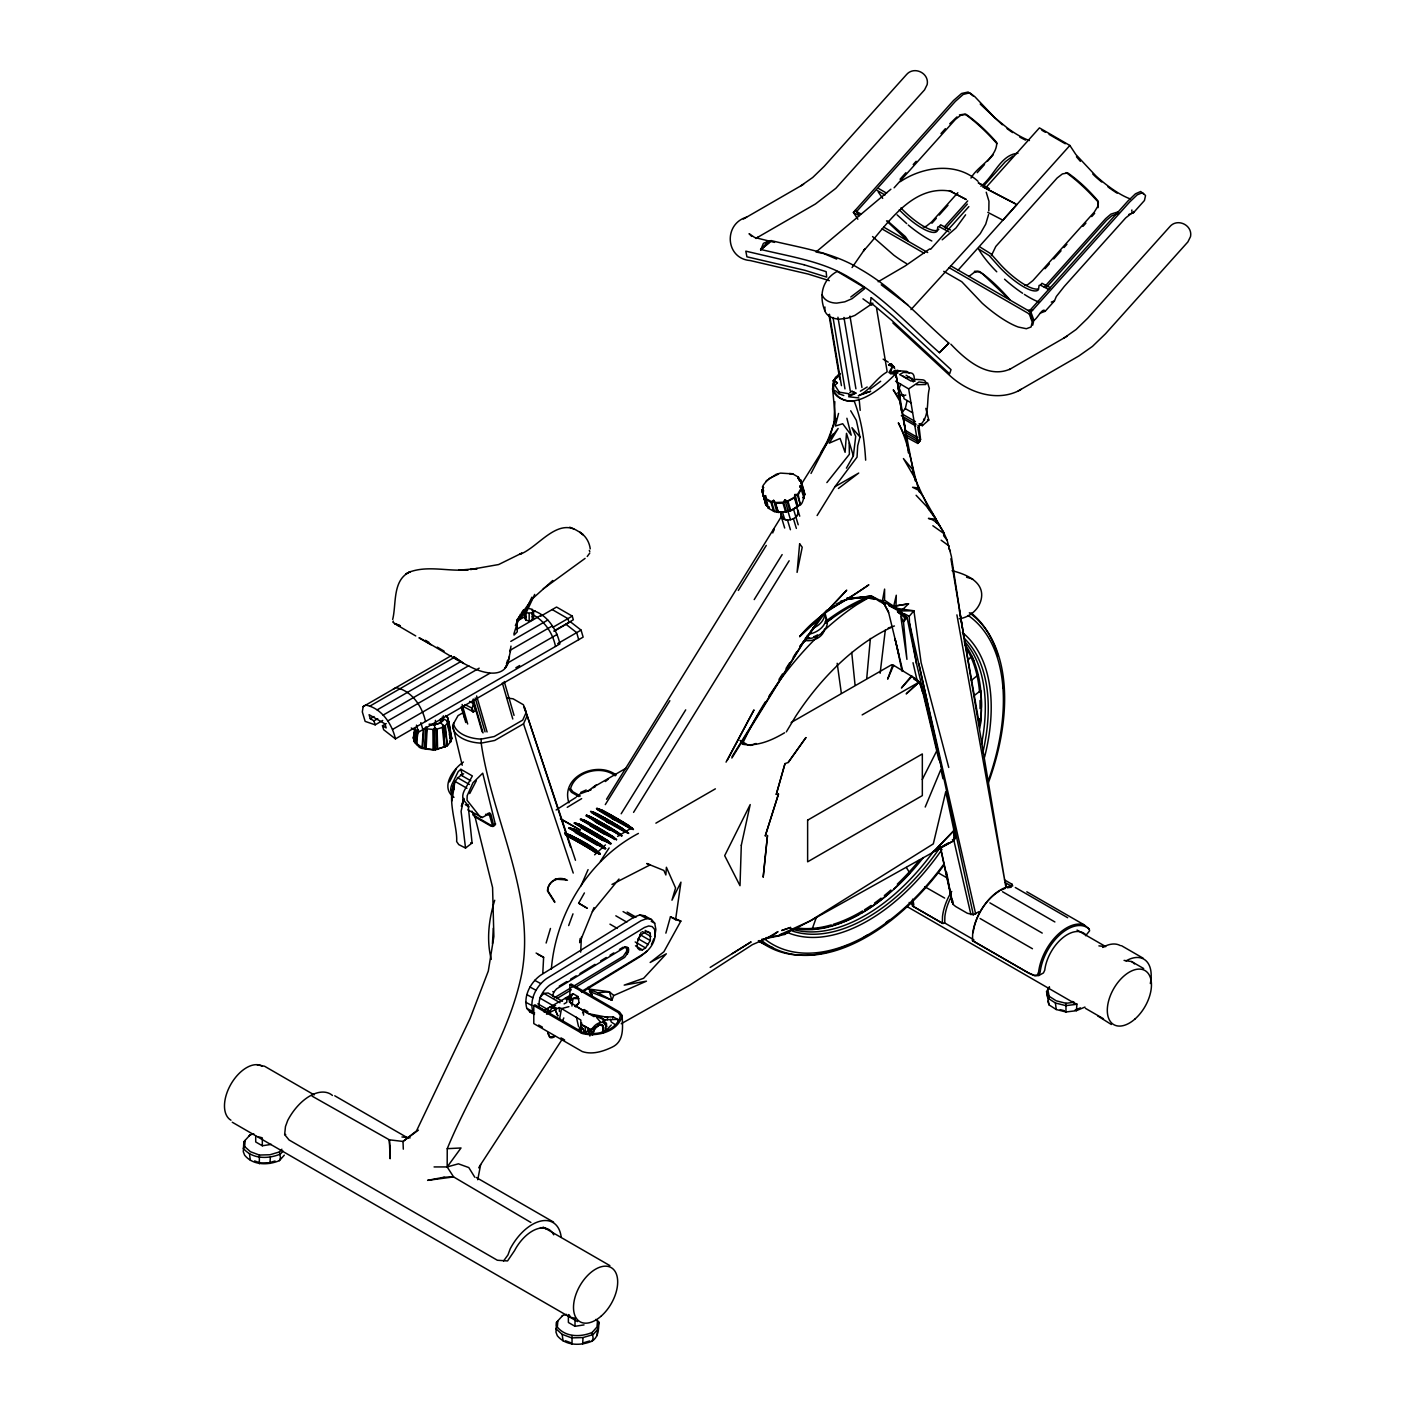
<?xml version="1.0" encoding="UTF-8"?>
<svg xmlns="http://www.w3.org/2000/svg" width="1415" height="1415" viewBox="0 0 1415 1415"><rect width="100%" height="100%" fill="white"/><g stroke="black" fill="none" stroke-linecap="round" stroke-linejoin="round"><path stroke-width="1.5" d="M243.84 1145.177L243.84 1141.746L250.031 1134.954L253.816 1133.84M462.227 765.25L452.641 725.294L458.035 715.619L463.731 712.329M570.563 847.231L524.187 706.616M530.89 1222.472L453.596 1176.909L447.175 1166.933L447.246 1148.679C471.248 1090.098 509.453 1035.709 521.905 972.919C535.79 894.386 492.084 819.32 481.188 743.123L481.171 739.108A29.591 17.086 0 0 1 453.561 723.171M592.425 1034.825L592.443 1032.013L592.089 1034.843M948.74 767.425L921.112 662.591L913.913 610.767L901.178 610.944L888.868 605.479L898.755 611.015L901.178 610.944L908.536 603.816L893.732 606.239L884.57 600.243L884.605 589.1L882.288 601.499L897.853 608.538L907.068 617.541L916.602 664.024L942.549 772.325L973.325 914.78L979.092 911.596M916.106 495.285L926.542 506.322L935.846 519.252L943.717 532.465L943.699 535.772L947.113 540.265L951.375 556.36L962.412 628.083M463.642 773.793C440.454 785.307 458.018 823.53 456.638 841.536L458.761 844.596L465.535 848.045L472.079 843.022L468.064 804.711M948.811 842.686L932.538 852.007L953.816 840.687L953.958 830.552L945.751 791.71L933.316 843.871L810.141 920.953L785.679 933.617L779.453 934.908L810.141 920.953L953.816 840.687L955.037 838.122L953.958 830.552L934.077 851.158L953.958 830.552M988.82 210.888L988.961 201.248L986.22 192.21M833.523 386.401L834.372 380.706L837.397 382.881L835.681 384.526M872.878 303.181L854.872 315.404L847.532 318.18L839.484 319.153A18.713 12.594 -10 0 1 824.803 310.681C818.861 295.806 822.115 279.781 836.813 271.627M896.031 605.089L896.279 595.237L893.732 606.239L908.536 603.816M913.029 900.241L913.825 905.105L909.155 902.452M1089.409 929.16L1084.226 924.879A39.938 23.064 -60 0 0 1056.244 936.146A39.938 23.064 -60 0 0 1038.628 971.91L1037.425 974.97L1034.082 975.36L1028.139 972.759L972.494 940.639L972.989 939.312L944.725 922.987L944.884 916.389A37.922 21.897 -60 0 1 951.411 896.491M581.406 937.048L580.681 952.118M944.725 922.987L942.337 923.234L912.427 905.954L912.587 899.162M942.337 923.234L942.496 916.425A39.956 23.064 -60 0 1 951.729 891.415M824.803 310.681L824.927 307.002M834.815 401.612L834.089 422.094L829.278 438.756M418.575 730.352C415.249 739.231 414.86 749.862 426.11 748.588L427.082 729.892M492.455 943.717L493.287 928.275M542.812 972.777L543.625 957.336L536.108 953.038M551.355 969.098C555.794 913.772 588.764 859.506 638.413 833.435M579.23 1031.305L579.46 1027.29M565.328 834.673L567.751 836.442A315.103 181.987 60 0 1 594.088 851.582L599.836 854.342C592.407 844.879 576.719 838.529 564.886 832.887M1049.576 987.245L1047.931 990.164L1049.116 996.266L1056.227 1000.83L1065.973 1003.288L1065.973 1011.973L1076.373 1010.699L1084.934 1007.056M921.112 425.314L922.385 425.667L922.456 424.588M922.385 425.667L928.788 420.043L925.817 408.369M604.983 1032.101L605.39 1027.113L606.469 1029.979L603.338 1032.808M773.687 500.344L776.693 511.576L778.303 512.478L788.279 511.293L784.847 499.937L783.114 502.237L775.296 502.52L773.687 500.344L771.281 501.618L765.586 498.345L765.55 495.657L763.481 495.692L762.084 490.085L763.552 487.627L762.685 486.689M765.745 481.507C773.174 474.839 758.741 488.051 763.552 487.627M799.687 486.282L800.978 488.635L797.547 494.419L794.788 494.56C796.822 520.119 810.424 494.065 799.687 486.282L801.58 485.239L800.183 479.632M243.84 1141.746L243.292 1151.722L244.654 1155.241C253.108 1165.536 268.019 1165.376 279.445 1160.618L284.309 1155.153M283.035 1151.138L280.435 1154.039C268.249 1159.133 252.33 1159.292 243.292 1148.308L244.654 1146.557L245.166 1140.419M566.495 1314.358L562.728 1315.49L556.537 1322.282L555.989 1332.24L557.333 1335.76C565.788 1346.054 580.716 1345.913 592.124 1341.137C598.722 1336.733 598.633 1329.198 598.863 1322.194L597.501 1320.867L596.988 1327.005L592.124 1332.47C580.716 1337.228 565.788 1337.387 557.333 1327.075L557.846 1320.956M596.988 1335.689L597.325 1331.586M422.059 748.022L423.315 728.778M866.776 677.926L870.384 638.466M580.822 1030.544L580.84 1020.056L561.525 1008.594L559.208 1007.551L546.544 1014.201M606.611 1026.565L603.338 1020.604L606.469 1023.31L606.611 1026.565L603.038 1022.249L603.338 1020.604L607.336 1019.72L607.566 1017.35L588.021 1013.6L569.201 1001.785L572.987 998.477L578.169 996.638L579 1002.74L575.374 1006.631L579 1002.74M553.69 1234.817A33.199 19.173 -60 0 0 514.529 1250.665L507.543 1260.942L497.373 1260.252L289.084 1139.995L284.645 1134.582L285.476 1126.517L287.74 1120.379A41.283 23.825 -60 0 1 332.454 1095.458M580.132 938.569L579.672 942.655L593.999 907.581M492.844 826.625L489.449 814.987L488.476 814.05L482.285 817.499L480.039 816.667L467.056 800.253L467.18 795.725L472.999 782.707L482.727 773.174L495.462 824.75L491.288 826.325L474.697 816.738L471.938 811.131M269.982 1163.431L270.336 1157.045M582.662 1343.949L583.015 1337.564L593.115 1334.575L598.315 1328.738M846.4 468.17L853.369 455.86L855.704 436.421L851.954 427.666L859.984 437.04L857.685 445.796L857.048 457.116L834.921 486.725L817.109 515.538M880.13 673.275L885.312 630.029M602.932 1031.217L603.108 1026.388L602.932 1031.217L603.285 1028.387M794.788 494.56L794.452 497.266L787.518 501.016L784.847 499.937M765.55 495.657L765.603 499.23L770.927 502.307L773.598 501.317L775.65 503.351L782.955 503.068L785.113 500.892L787.165 501.724L789.924 510.903L797.865 506.605L795.354 495.356L798.219 494.825L801.403 488.617M907.139 400.604L905.299 408.599L902.752 411.641M418.309 729.857L416.364 744.113L414.86 742.433L416.7 730.37M392.68 619.452C396.536 603.851 392.238 580.575 409.519 572.031C428.338 565.151 448.767 571.819 468.206 569.767L458.814 570.174L477.279 568.6L470.753 569.467M571.925 1006.03L572.987 998.477L579 998.654M588.375 988.466L592.655 992.746L611.846 1000.228L613.774 995.523L646.46 981.161L624.192 985.123L643.613 978.296L666.324 953.798L650.157 962.483L663.883 951.782L680.863 921.077L675.574 919.697L680.951 882.146L671.966 900.205L675.574 887.983L666.394 867.271L665.864 874.965L663.883 870.473L646.779 863.521L650.157 864.866L611.988 884.428M531.899 610.254C546.898 614.057 556.803 629.445 559.898 643.913L395.422 738.878C392.114 723.967 381.502 708.048 365.689 705.077L363.124 706.616L362.328 711.922L365.141 721.385L375.187 724.834L382.704 720.483M552.593 996.231L553.76 992.145L556.643 988.82L624.669 947.466L628.419 948.298L628.419 951.977L624.669 957.354L575.021 987.546M554.008 997.982L623.201 956.328L626.668 951.322L626.668 947.926L624.669 946.776M451.951 800.872L454.923 781.345L466.95 788.279M534.481 1014.449L529.971 1012.008L526.804 1008.364C523.302 995.948 530.448 982.664 540.389 975.36L634.132 917.079L639.863 914.904L644.55 915.77L651.484 919.502L654.685 923.164L655.853 929.337L654.685 936.925M526.804 1008.364L532.818 1011.583C529.263 999.167 536.515 985.866 546.491 978.632L640.995 920.74L646.761 918.6L651.484 919.502M244.654 1146.557L250.42 1151.722L259.352 1155.047L259.352 1163.731M421.652 747.279L414.418 741.849L416.258 730.069M572.031 1335.565L572.031 1344.25M939.189 226.577L940.657 224.79L950.526 230.008M416.7 744.927L416.399 743.848M581.14 1032.773L581.547 1022.744L580.822 1026.777M1040.485 285.069L1041.953 283.283L1050.372 287.687M414.029 735.641L415.108 729.256M413.516 737.516L415.002 728.866M414.418 741.849L413.304 737.834L414.79 729.309M650.299 940.568L650.299 933.369L648.353 931.654L645.541 931.76C639.739 934.59 635.636 941.859 637.67 948.227L639.615 949.943L642.428 949.836L645.541 947.944L650.299 940.568L640.04 934.643M917.804 443.426L920.581 439.587L918.989 426.003C930.363 417.177 926.206 400.852 929.354 388.4L927.656 383.023L918.936 381.962L908.66 388.895L917.804 443.426L905.459 436.74M1098.075 207.651L1098.341 202.203C1088.736 191.538 1077.859 180.908 1066.132 172.577M509.984 651.625L510.992 646.089M1076.373 1010.699L1076.939 1004.279L1065.831 1005.64L1055.431 1003.005L1047.843 998.123L1046.569 991.614L1049.205 986.945M477.739 1179.739L480.675 1164.563L562.516 1038.787M568.901 802.8C560.145 775.791 597.625 760.58 616.215 775.049M622.105 1015.492C618.62 1031.783 596.564 1037.266 582.255 1033.498L533.791 1005.517L533.791 1023.576L582.255 1051.557C592.178 1054.918 602.932 1051.522 612.023 1047.206C624.563 1041.44 622.635 1026.848 622.105 1015.492L619.54 1011.973L571.094 983.991L569.891 984.681L569.891 996.726M465.535 848.045L461.095 811.361L463.802 798.378L461.378 806.32L464.244 799.51M1032.738 325.149L1033.834 320.161L1030.951 312.149L1029.218 311.159L1127.914 201.036L1135.467 193.802L1140.72 191.503L1143.691 194.138M1040.414 313.051L1045.154 311.3C1041.882 304.278 1031.27 334.382 1030.898 312.114L950.544 265.719M1045.154 311.3L1054.44 300.935L1056.315 296.531L1064.31 286.396L1125.668 217.928L1133.733 211.525L1133.468 212.763L1128.728 214.514M1131.664 211.153L1131.912 209.968M593.539 1029.218L595.414 1026.865L592.637 1034.949L592.443 1032.013M843.782 395.51L838.883 393.724L839.237 392.15L833.577 383.2M419.583 637.917C436.704 647.504 453.101 658.364 470.717 667.013C482.25 672.85 503.669 679.182 508.427 661.884L504.907 668.322L507.649 663.511L510.585 650.546M772.785 532.942L773.74 528.874L773.81 530.837M991.367 255.637L995.806 246.44L1057.164 177.972L1062.417 173.921L1067.759 172.931C1078.902 180.696 1089.373 190.724 1098.128 201.089L1097.722 206.484L1094.273 212.109L1032.897 280.594L1027.449 284.893L1024.725 285.441M765.833 505.084L762.031 490.085L765.833 505.084L768.964 507.012L768.593 508.303M803.968 498.593L803.119 497.656L804.834 494.401L803.525 489.148L800.819 480.198L797.706 478.27L798.078 476.979M838.547 413.428L835.328 426.039L842.703 423.739L851.211 435.201L846.895 418.256M462.599 706.103L473.459 711.869L472.168 708.243L473.388 703.573L469.621 701.398M507.649 663.511L509.471 656.525M448.75 730.016L447.405 721.438L450.837 741.814L450.005 741.425L451.562 739.072L448.59 721.526L443.939 719.191L440.702 722.87L434.334 724.745L429.063 724.25M450.005 741.425L451.756 738.435L448.82 721.279M665.864 933.139L670.445 916.832L680.863 921.077M834.125 393.405L833.382 385.34L832.586 388.807C846.966 417.354 881.244 389.019 895.253 374.161L890.3 373.542L895.306 370.182L900.311 399.738L893.236 389.815L899.816 401.206L915.134 480.782M784.989 763.622L776.269 794.416L784.989 763.622L788.19 762.49L805.878 737.622L788.19 762.49M793.037 474.025L789.552 473.565L792.382 473.707L798.343 477.085L797.706 478.27M893.643 367.246L890.46 363.761L888.567 364.893L892.317 366.68L890.3 373.542L895.695 372.552L907.351 441.056L898.33 422.837C909.509 444.611 912.109 469.426 919.538 492.402M988.572 214.549L985.724 224.154L980.259 233.634L910.977 309.62M546.119 943.027L550.47 928.47M904.786 617.701L907.068 617.541L897.428 611.775L904.786 617.701L903.495 621.981L906.927 659.372L900.754 616.003L903.495 621.981L907.068 617.541L898.755 611.015M952.826 900.807L952.914 904.273L955.62 906.484L967.347 913.259L973.325 914.78M506.464 663.936L507.578 660.274M494.719 900.276C488.847 919.184 486.282 940.02 491.27 959.388M950.915 558.766L1005.853 886.922L956.911 614.871M593.858 1029.413L592.991 1032.243L595.414 1026.865M602.365 1032.225L603.462 1028.687M795.884 517.006A8.932 6.403 -16.8 0 0 797.972 510.355L798.29 512.566C796.981 519.818 785.13 523.002 781.168 516.351L780.832 514.14M279.445 1160.618L280.435 1157.47L279.445 1151.934L281.868 1149.21M592.124 1341.137L593.115 1337.989L592.124 1332.47M513.875 633.885L519.393 616.816L532.305 598.846L552.752 580.504M597.501 1329.552L598.863 1322.194L595.786 1319.434M591.028 1031.942L589.171 1028.776L581.901 1024.814L585.103 1026.441L585.633 1033.569L581.99 1027.378L585.633 1033.569L588.233 1029.872L591.028 1031.942C592.178 1026.636 597.572 1022.055 603.038 1022.249M812.033 929.46L816.508 916.973M568.671 925.569L572.987 913.842M900.718 384.155L899.197 388.294L902.682 395.846L905.777 395.068M953.816 840.687L955.037 838.122L953.586 829.544M820.505 453.225L827.474 440.914L836.088 418.504L834.089 422.094M1038.84 975.501L1040.167 972.052A38.859 22.428 -60 0 1 1060.348 934.342A38.859 22.428 -60 0 1 1089.037 928.983L1089.638 930.734L1085.676 935.704L1085.376 934.378A32.297 18.643 -60 0 0 1061.533 938.835A32.297 18.643 -60 0 0 1044.748 970.195L1043.439 972.936L1038.84 975.501L1035.09 975.89L1028.917 973.184L972.494 940.639L972.653 933.847A39.956 23.064 -60 0 1 1012.715 885.985L1012.114 884.304L1004.526 879.918M605.655 848.611L601.251 844.843A316.023 182.5 60 0 0 574.861 829.544L568.865 827.987L573.482 830.393A316.005 182.482 60 0 1 599.872 845.622L605.655 848.611L600.579 844.843A316.465 182.818 60 0 0 574.136 829.455L570.245 827.81M574.26 823.123L602.861 840.404L611.068 843.694L606.664 839.909A316.005 182.482 60 0 0 580.274 824.662L574.278 823.052L578.894 825.476M638.147 939.967L641.154 932.22M544.05 1011.99L544.846 1009.992L573.181 993.755L578.169 996.638M925.215 807.028L940.922 769.353L942.938 778.71M651.484 944.495L653.872 938.817M568.724 997.787L566.336 997.557L570.351 1000.352L568.724 997.787L569.626 995.682L571.306 996.302L571.395 999.45L569.626 995.682L570.351 1000.352L565.01 998.283L566.796 999.043L566.796 1002.351L564.107 1003.889M893.626 665.298L887.647 679.147L892.617 665.28L893.626 665.298L916.885 679.483L921.077 684.913L938.906 759.979M580.981 885.896L588.074 869.624M562.286 1021.418L563.824 1017.933M531.899 597.165L525.513 610.767L517.978 618.373M534.693 594.388L526.557 611.917L518.244 620.301M515.361 625.536L520.437 614.198M452.641 726.638A30.564 17.652 0 0 0 481.188 743.123L494.737 740.452L523.515 723.826L527.176 715.76L524.187 707.96M804.109 498.363L800.412 486.813L802.128 485.433L800.819 480.198M449.528 781.894L456.125 769.07M469.727 793.55L476.324 780.744M425.88 749.154L435.307 749.915L447.405 745.705L445.46 726.762M922.279 779.506L936.871 750.604M973.237 941.028L973.891 939.772M811.007 473.441L827.669 441.728L838.14 428.48L829.225 443.16L840.086 438.455L845.091 452.322L846.488 433.308L853.369 455.86M445.053 747.049L447.122 745.387L444.858 726.832L440.702 722.87M589.79 553.035L587.225 556.484M727.257 760.297L754 709.923L726.054 762.137M732.033 756.654L807.541 635.335M832.975 382.97L832.975 387.692L834.372 380.706L837.397 382.881M888.903 372.587L892.317 366.68M549.657 1011.937L547.481 1008.471L547.251 1010.186L549.657 1011.937L552.239 1007.321L556.838 1008.453L549.515 1007.285L555.564 1005.534M437.606 749.437L437.147 730.052M578.647 903.177L587.048 908.129L578.647 903.177L584.413 892.936M965.596 214.815L955.974 227.992L942.195 239.807M582.556 1012.769L584.377 1009.585M768.203 479.667L776.145 474.308L780.549 473.105L789.977 473.707M798.449 505.597L790.507 510.974L778.338 512.301L774.854 502.979M478.712 1167.817L480.675 1164.563M786.333 731.856L795.708 716.273A183.296 105.824 -60 0 1 892.67 626.757M606.522 799.28L781.398 516.493M802.358 482.586L828.659 440.719M633.566 812.369L789.146 560.782M731.873 758.051L804.392 640.889L821.602 615.49L826.855 610.413L850.503 597.236L868.845 584.802C845.179 601.623 818.294 613.031 799.687 636.591L821.602 615.49L804.481 641.048L826.855 610.413M612.677 1018.093L613.367 1016.961L617.541 1019.366L618.249 1023.346M605.302 804.604L669.843 700.708M738.329 590.444L766.276 545.429M621.167 813.766L685.709 709.87M754.195 599.606L782.141 554.592M804.481 641.048L808.018 635.459M778.975 679.448L782.513 673.929M786.068 668.411L789.623 662.874M793.178 657.356L796.733 651.837M800.271 646.301L803.826 640.783M600.367 861.346L609.122 847.939M839.555 373.242L832.887 381.183L837.768 376.956M852.06 267.541L864.883 249.04L863.451 250.95C886.834 225.516 911.738 183.101 952.171 191.485M803.119 497.656L804.162 497.797M393.405 621.15L392.804 622.034L394.644 623.626L415.745 635.954M1049.116 996.266L1047.843 1001.555L1049.116 1004.951L1056.227 1009.514L1065.973 1011.973M787.165 501.724L795.106 497.426M529.175 608.591L532.27 609.334L533.561 611.121L533.561 618.426L532.27 620.212L529.175 620.955L526.062 620.212L524.788 618.426L526.062 616.639M532.27 620.212L532.27 612.925L533.561 611.121M521.481 612.73L523.603 609.812M434.069 1166.933L447.175 1166.933L461.007 1147.972L447.246 1148.679M503.563 1260.977L507.95 1254.964L510.214 1248.826A41.283 23.825 -60 0 1 540.795 1221.057A41.283 23.825 -60 0 1 561.224 1237.418M571.306 996.302L573.181 993.755L571.342 994.745M920.404 423.563L918.017 428.869L919.98 440.436L918.017 442.294M495.586 823.689L493.552 825.122L490.863 814.156L489.519 812.847L487.291 813.749M557.333 1327.075L555.989 1328.826L562.126 1334.345L571.678 1337.882L583.015 1337.564M826.873 482.586L849.389 454.268L849.177 443.001M618.974 879.033L592.425 911.49M827.474 440.914L833.311 433.839M916.602 664.024L909.509 623.237L909.244 616.303L913.913 610.767L897.853 608.538M589.082 1033.339L588.233 1029.872L592.248 1028.475M587.968 791.056L596.369 784.812M771.193 240.603L768.257 241.151L760.669 249.854L771.193 240.603C801.403 247.996 833.364 252.401 860.267 269.168C893.962 288.324 919.98 317.827 948.811 343.137L939.436 352.689C910.376 327.148 884.145 297.451 850.22 278.065C823.106 261.262 790.932 256.84 760.527 249.394M447.405 745.705L450.978 741.283M857.861 219.219L853.387 212.392L953.622 100.412L961.599 93.478L968.178 92.028L973.361 96.096M858.764 214.762L856.641 211.507L955.337 101.385L963.279 94.398L969.753 92.806L974.758 96.609L994.904 117.87L1006.896 127.633A47.88 13.372 41.9 0 0 1029.43 140.527M900.082 179.227L905.918 172.701M913.223 164.547L916.142 161.292M940.993 133.576L945.379 128.677M949.748 123.795L956.964 116.914M894.103 187.806L955.479 119.338L960.732 115.305L966.127 114.35C977.27 122.256 987.882 132.249 996.761 142.597C996.814 158.126 977.694 165.767 970.991 178.06M957.831 192.723L931.53 222.067L926.082 226.382L923.341 226.966M931.919 223.216L936.306 218.334M939.224 215.062L947.979 205.281M977.217 172.683L984.522 164.529M987.44 161.275L993.277 154.748M944.336 226.966L967.719 200.895M980.86 186.214C993.631 177.211 1000.476 154.43 1018.004 153.262M945.415 228.576L967.329 204.114M983.407 186.179L1005.322 161.734L1013.052 156.004M930.645 249.252L968.868 206.608M986.503 186.922L1039.424 127.881L1069.864 145.462L1075.895 154.571L1095.758 175.778A47.88 13.372 41.9 0 0 1130.426 198.949M958.15 270.106L1069.864 145.462M1044.995 268.744L1049.364 263.862M1053.751 258.963L1061.055 250.809M1063.992 247.554L1066.91 244.3M1082.97 226.365L1085.906 223.11M1091.743 216.583L1094.662 213.329M1044.252 287.139L1105.628 218.671L1110.934 214.125L1118.398 211.772M1046.746 287.033L1106.636 220.192L1112.013 215.664L1119.106 213.347M943.734 271.326L961.775 281.726L982.24 303.252A52.408 14.628 41.9 0 0 1018.305 327.042L1026.37 328.722L1031.111 326.971L1032.189 322.001L1029.271 313.935L1129.648 202.027L1137.2 194.845L1142.506 192.67L1145.549 195.518L1144.452 200.488L1133.468 212.763M912.127 676.175L901.426 687.991L911.242 676.246L919.326 681.959L913.895 679.182M967.436 660.787L971.787 656.012L974.334 661.919M594.07 1029.519L599.96 1024.248L597.696 1025.15M562.48 1001.289L548.1 992.994L543.855 993.401L539.593 997.893L553.99 1006.207M606.469 1029.979L611.262 1025.026M585.686 820.788L580.256 819.197L604.081 833.877L616.551 839.696L612.076 836.017A316.005 182.447 60 0 0 585.686 820.806M939.436 352.689L948.811 343.137M514.034 635.087L517.236 631.868L517.236 619.381M836.548 377.416L840.404 373.56M429.629 724.586L435.431 724.586L440.454 722.906L443.355 720.005L443.355 715.813M863.185 393.688L870.685 391.248L858.251 395.829C869.836 390.858 875.973 378.141 887.063 371.986M1012.114 884.304L1010.628 885.755L1005.304 882.677M249.04 1135.927L250.031 1134.954M561.72 1316.445L562.728 1315.49M799.687 636.591L828.235 609.688L846.718 590.161L827.828 610.396L850.503 597.236M916.885 679.483L918.689 682.366L906.201 693.898L919.29 682.012L923.04 693.403L921.077 684.913M594.601 854.819L605.443 844.932M597.837 1025.45L595.874 1027.237L599.96 1024.248M768.787 478.677L778.462 474.131M463.43 762.031C453.065 769.07 439.941 787.377 453.985 797.335M646.761 951.181L640.995 956.115L581.707 992.428M605.372 781.522L608.344 779.099M890.884 189.221L816.031 251.994L823.636 253.515L836.69 259.104M769.795 242.319L760.669 249.854L763.428 243.362L768.257 241.151M787.784 932.061L784.83 934.466L765.886 937.791M971.344 680.438L978.136 674.92M968.851 276.509L974.104 272.476L979.445 271.485C990.677 279.126 1000.847 289.403 1009.797 299.626M973.768 695.932L980.719 690.573A168.526 97.299 -60 0 1 981.391 707.5M576.719 796.486L580.185 793.833L591.046 789.835M771.794 936.341L777.985 931.618L768.787 937.066L771.794 936.341L752.462 944.601L689.671 985.211L621.238 1023.717M585.085 558.394L543.254 588.852M838.405 488.476L858.71 473.052L834.921 486.725M850.786 297.008L863.769 287.192L837.202 271.379M870.048 389.249L880.678 381.254M418.416 1130.125L403.01 1141.445L389.337 1139.818L312.061 1096.13M929.69 248.916L905.069 266.02L878.167 281.744M574.738 1006.242L578.169 1003.783M516.793 620.23L519.871 618.037M556.13 809.964L575.976 797.388M473.459 711.869L475.405 710.507L473.388 703.573M746.625 217.167C723.26 223.888 725.329 258.609 750.162 260.537L808.177 274.068L829.332 280.665M756.088 238.516L758.599 236.8M566.088 879.688C557.475 875.708 547.8 881.616 547.446 890.884L554.768 902.416M627.287 832.515L622.901 828.783A316.005 182.376 60 0 0 596.511 813.625C568.229 800.731 651.908 847.815 622.229 828.801A316.482 182.694 60 0 0 595.803 813.554L591.788 811.679M601.923 810.282C575.834 798.944 653.553 842.509 628.313 825.529A316.023 182.394 60 0 0 601.923 810.353M800.625 185.984L812.723 177.476L824.255 166.298L906.431 74.677C914.002 65.638 929.514 73.102 927.161 84.582L924.561 89.852L835.823 188.337L815.429 203.99L757.184 237.614M849.761 392.645L851.901 391.265L855.863 393.122L848.646 396.748L858.87 397.916M1063.974 338.026L1076.072 329.518L1087.587 318.34L1169.781 226.718C1177.351 217.68 1192.863 225.144 1190.51 236.623L1187.91 241.894L1105.522 333.763L1092.468 346.392L1078.778 356.032L1018.128 391.035C995.506 401.966 968.143 392.097 950.473 376.178L892.883 322.974M710.188 967.418L751.117 941.877L732.351 953.569M860.391 391.177L867.2 387.003M559.243 986.149L566.778 981.568M570.528 979.268L576.17 975.819M579.938 973.538L594.99 964.358M600.632 960.909L606.274 957.477M610.042 955.178L613.809 952.879M619.452 949.447L623.201 947.148M556.643 998.725L571.359 989.775M581.3 991.667L644.515 953.232C651.749 947.926 657.091 938.34 654.508 929.284L652.174 926.613L648.742 925.958L644.515 927.444L549.674 985.105C542.9 990.129 537.594 998.955 539.416 1007.568M393.282 689.211L395.882 687.637C411.73 690.573 422.324 706.58 425.508 721.509M567.238 807.328L581.653 798.626M617.594 836.389L632.01 827.704M835.292 377.593L839.59 374.993M888.567 364.893L890.46 363.761L894.687 368.271L891.432 363.885M867.855 598.138L856.783 604.7A221.165 127.686 -60 0 0 822.08 632.363M896.703 371.95L899.639 370.818L906.75 371.367L909.456 373.1M896.349 373.029L897.552 372.34M916.566 384.703L925.764 384.509M791.126 722.534L891.662 664.732L893.626 666.129M593.469 787.111L625.695 768.398M655.888 823.159L715.371 788.845M743.317 219.077L803.614 184.251M363.124 706.616L451.332 655.623M370.288 705.873L454.038 657.533M517.129 621.097L524.77 616.692M532.005 612.518L535.012 610.785M377.186 709.852L460.919 661.513M516.369 629.498L541.91 614.747M540.813 616.144L556.555 607.053L572.261 616.109L573.323 619.788L553.76 631.09M386.224 723.578L382.457 725.754L386.154 727.894L384.986 723.861L369.103 714.699L370.27 718.714L374.038 716.538M383.094 715.123L468.754 665.687M510.797 641.402L547.764 620.053M370.27 718.714L373.967 720.854L377.734 718.678M387.851 720.889L479.19 668.163M509.771 650.493L552.398 625.89M552.699 627.411L572.261 616.109M554.627 630.913L570.404 621.804L581.07 630.1L583.139 637.121L418.504 732.156L411.27 727.982M1009.39 369.527L1066.963 336.292M392.609 729.415L489.696 673.363M506.888 663.423L557.209 634.38M515.874 667.738L519.676 665.545M557.687 643.613L581.07 630.1M533.791 1005.517L534.994 1004.827L583.21 1032.685C596.635 1036.063 616.993 1030.739 620.424 1015.634L618.143 1012.521L569.891 984.681M1018.128 391.035L1021.099 389.337M862.159 714.893L918.689 682.366M900.294 181.668C922.863 166.546 956.699 161.575 978.083 181.35M756.105 743.476L750.852 745.404L747.58 744.803L739.921 740.399M884.57 600.243L882.288 601.499L871.269 595.963L848.363 599.182L871.269 595.963L879.759 601.587L885.189 603.533M784.582 732.775C771.9 740.293 757.361 746.749 742.309 744.219A221.165 127.686 -60 0 1 765.303 701.893M465.305 804.675L469.126 806.868L463.837 800.306A9.852 5.695 -60 0 1 464.12 790.95L472.362 775.933L460.901 769.318L458.212 771.564L452.093 784.016A9.852 5.695 -60 0 0 451.81 793.355M593.168 787.801L595.131 786.846M464.969 704.582L472.168 708.243M554.698 1036.258L549.904 1037L547.959 1032.791M836.3 604.081C848.399 597.714 862.955 595.061 876.239 599.111M580.787 792.365L586.199 789.995M1075.029 1010.133L1080.406 1007.851M1010.469 368.926C987.776 379.273 965.366 359.498 950.845 344.181M473.53 815.482L474.697 815.005M1051.292 302.103L1054.44 300.935M1098.907 945.874L1105.752 946.635L1077.08 930.08M1124.058 960.396L1131.593 961.563L1143.674 968.532M829.915 926.383L842.19 922.315M586.429 815.146L595.644 822.08L621.963 835.894L617.488 832.215A316.04 182.429 60 0 0 591.099 817.003L586.429 815.146L590.391 816.968A316.447 182.73 60 0 1 616.816 832.179L621.751 835.717M426.18 748.411L424.305 748.411L425.95 726.815L426.994 728.866L433.22 729.433L434.812 727.628L434.334 724.745M279.445 1151.934L269.982 1154.746L259.352 1155.047M275.058 1160.99L269.115 1162.759L260.236 1163.006L254.612 1160.919M583.794 1342.694L589.719 1340.942M437.978 748.783L444.257 746.943L442.471 728.477M840.457 601.322L846.135 599.695M848.558 395.086L855.863 393.122L851.901 391.265M447.175 1166.933L458.407 1163.82L468.807 1167.57L474.768 1177.192M568.901 1006.666L561.525 1008.594L559.438 1019.844M1032.614 310.08L1028.192 310.292M524.788 618.426L524.788 611.121L526.062 612.925L532.27 612.925M761.624 939.365L780.249 935.598M959.264 618.762C969.381 617.418 978.844 609.617 981.143 599.571C985.264 581.901 965.738 574.083 952.047 570.705M598.05 1025.574L601.817 1024.814L602.932 1025.963L601.835 1024.425M481.171 739.108L494.26 736.525L522.736 720.094L526.274 712.258L523.391 704.741L513.097 698.798L506.588 697.966M255.708 1136.033L255.708 1141.958L262.323 1145.779L271.344 1144.381M568.388 1314.57L568.388 1322.477L575.003 1326.297L584.041 1324.9M814.014 929.16L827.881 927.055M470.541 569.484L498.628 564.55L521.834 553.106L519.694 554.415C537.771 547.959 556.891 517.342 577.921 531.12C584.802 534.481 589.312 541.308 590.232 548.861M607.336 1019.72L617.541 1019.366M1065.973 1003.288L1074.303 1002.28M284.645 1134.582L285.706 1134.476M886.144 603.48L884.004 603.674L880.767 600.225L882.164 603.002M597.696 992.764L611.846 1000.228L609.387 991.756L588.516 989.014L597.696 992.764L609.387 991.756L613.774 995.523M959.441 114.916L964.924 114.084C976.633 122.362 987.44 132.992 996.974 143.64M846.842 598.191L850.999 597.855M974.404 271.344L977.818 271.114L982.576 273.873L1008.099 298.317M952.401 839.643L954.241 839.573L953.975 838.246M847.019 598.386L866.475 597.661L874.541 599.359M763.145 496.134L765.214 496.47L767.691 504.677M613.367 1016.961L604.842 1016.89M549.515 1007.285L552.239 1007.321M770.927 502.307L773.634 511.257L777.1 511.717L774.27 511.576L768.31 508.18L768.964 507.012M601.817 1024.814L600.208 1024.725L602.932 1025.963M892.83 366.573L894.245 366.662M839.237 392.15L848.876 393.759M555.104 879.14L565.876 879.865M398.022 625.642L400.25 625.784L394.679 623.431M426.11 748.588L433.361 749.826M610.201 844.048L605.284 840.705A316.005 182.482 60 0 0 578.894 825.423M604.789 848.982L568.848 828.058M1015.298 887.488L1067.671 917.716M860.656 597.024L866.475 597.661M401.948 1136.97L410.155 1137.872M482.285 817.499L467.852 809.875M935.846 519.252L928.435 518.403C938.923 520.702 943.292 531.386 947.113 540.265M567.45 880.272C558.854 876.256 548.136 880.731 547.764 890.689L554.751 901.656M929.584 510.284L919.237 488.14L912.569 487.273L918.76 490.368L923.005 496.347L940.303 526.681M1002.51 891.715L1054.882 921.961M625.872 947.006L627.553 947.289M529.971 1012.008L534.658 1012.892M257.176 1064.823L264.587 1066.256L314.183 1094.892M626.668 947.926L628.419 948.298M470.753 842.721L472.079 843.022M774.536 242.389L754.69 237.49L749.083 233.687L751.683 236.411M258.114 1136.776L261.421 1137.554M575.764 1318.479L570.811 1317.294L568.971 1314.747M487.768 814.562L489.449 814.987M492.137 825.935L472.84 814.792M1060.206 1009.656L1064.275 1010.681M626.951 949.465L628.72 949.943M927.515 419.689L928.788 420.043M485.557 814.315L486.901 814.686M492.668 825.759L493.994 826.148M966.569 577.249L972.689 579.018M626.668 951.322L628.419 951.977M989.881 902.858L1042.236 933.086M565.434 1340.748L571.041 1342.835M919.113 423.757L920.334 424.217M919.343 442.364L905.211 434.423M394.644 623.626L400.25 625.784M573.871 528.909L569.714 527.194M584.979 820.771L581.017 818.949M565.08 833.064L568.742 834.62M899.975 371.349L897.552 370.288L894.475 371.066L897.906 373.047M901.178 610.944L888.337 603.887M625.872 953.232L627.553 954.028M573.606 829.049L574.915 829.668M588.499 815.854L591.222 817.163A661.513 420.874 -5.7 0 1 617.594 832.391L619.894 833.913M583.086 819.656L585.81 820.965M578.523 823.919L580.345 824.803M598.757 808.902L602.082 810.53M593.345 812.175L596.67 813.802M944.672 898.083L924.685 886.674M1032.455 948.74L980.082 918.512M597.325 809.451L600.544 811.078M591.912 812.723L595.131 814.35A316.005 182.5 60 0 1 621.521 829.526L624.917 831.861M586.005 815.907L589.719 817.782A315.987 182.482 60 0 1 616.109 832.975L620.106 835.699M580.592 819.71L584.307 821.584A316.005 182.447 60 0 1 610.696 836.813L614.676 839.502M564.886 833.806L568.069 835.416M912.427 905.954L943.08 923.606M987.67 187.753L978.225 182.853L989.474 188.796M1015.015 203.548L982.877 186.868L1016.819 204.591L1002.917 220.192L987.776 212.338M537.965 954.364L543.625 957.336M904.273 613.703L909.244 616.303M595.644 822.08L609.494 830.074M580.61 827.563L602.861 840.404M575.197 832.48L597.448 845.339M639.863 914.904L646.761 918.6M651.201 921.307L654.685 923.164M534.658 980.312L540.725 983.567M529.971 987.016L536.002 990.252M526.804 994.604L532.818 997.823M525.655 1002.191L531.651 1005.411M418.946 637.864L431.08 644.798M590.232 825.882L603.887 833.753M670.445 916.832L675.574 919.697M611.846 818.383L614.941 820.169M606.434 821.637L609.529 823.442M560.499 818.914L580.274 830.11L560.517 818.701M1084.226 924.879L1026.812 891.804M948.881 231.83L939.012 226.612L937.774 226.984L937.208 231.016A35.145 9.817 41.9 0 1 925.711 230.114A32.067 8.95 41.9 0 1 909.757 219.484A34.738 9.693 41.9 0 1 899.268 209.774M1048.727 289.509L1040.326 285.105L1039.088 285.476L1038.504 289.527A34.738 9.693 41.9 0 1 1033.198 290.747A32.067 8.95 41.9 0 1 1019.384 284.185A35.145 9.817 41.9 0 1 999.202 266.816L989.138 255.549L978.543 248.952A50.745 14.168 41.9 0 0 996.761 271.804M856.641 211.507L854.925 210.534L860.762 213.877M905.299 408.599L912.534 412.756M585.103 1026.441L589.171 1028.776M1041.847 130.233L1045.455 132.32M1049.063 134.407L1065.283 143.764M883.703 227.125L927.674 252.507M853.387 212.392L859.117 215.699M882.058 228.947L924.119 253.232M948.97 267.577L1029.271 313.935M883.137 359.162L888.231 362.116M906.148 375.258L914.957 381.06M903.053 376.036L906.502 378.017L909.58 377.239L914.603 381.183M895.571 381.183L908.66 388.895M897.534 392.875L902.682 395.846M911.419 403.01L904.079 398.765L903.336 394.732M902.522 414.171L915.434 421.617M901.337 415.709L916.106 424.235M902.894 418.522L915.788 425.986M904.822 430.107L917.734 437.553M904.521 431.84L920.334 441.056M552.204 609.564L567.893 618.62L568.954 622.317M1121.564 945.733L1143.196 958.22M532.235 614.375C544.474 620.619 552.823 633.124 555.511 646.443M938.304 872.86L947.431 878.131M1085.411 1008.329L1103.452 1018.747M907.174 906.626L1073.437 1002.616A32.315 18.66 -60 0 0 1076.886 1003.889M1111.359 1024.495L1097.722 1015.952M425.437 640.305L428.94 642.322M580.292 796.008L572.88 791.728L570.581 788.615C575.144 771.405 601.658 764.825 615.224 775.845M578.912 796.592L571.465 792.276L568.901 788.756M594.088 851.635L595.538 852.484M460.494 774.854L470.806 780.797M457.381 777.543L469.409 784.494M627.163 912.074L636.043 917.203M623.078 911.578L633.867 917.804M645.169 930.398L650.299 933.369M615.826 915.806L626.792 922.138M642.463 931.618L650.988 936.535M638.059 938.693L648.353 944.636M609.953 924.154L617.365 928.435M635.193 941.965L645.541 947.944M635.476 945.821L642.428 949.836M584.13 1009.585L587.862 1011.725M575.445 1005.959L594.017 1016.66M543.855 993.401L560.039 1002.757M537.841 1003.819L548.631 1010.045M539.593 1007.71L544.987 1010.841M334.754 1095.794L408.281 1138.226M476.307 1177.51L553.583 1222.118M543.112 1227.07L609.883 1265.611M232.272 1122.236L577.568 1321.592M538.708 1025.026L542.423 1027.166M560.959 1037.885L564.656 1040.025M878.856 188.655L886.604 193.165M877.212 190.477L884.976 195.005M980.188 247.13L990.783 253.727L1000.847 264.994A35.145 9.817 41.9 0 0 1021.011 282.363A32.067 8.95 41.9 0 0 1034.825 288.925A34.738 9.693 41.9 0 0 1038.203 288.978M923.588 419.141L924.614 419.742M437.288 647.133L444.115 651.148M569.679 834.762L569.449 834.638A316.023 182.482 60 0 1 595.839 849.849L596.122 850.079M567.804 836.53L566.566 835.734M631.338 827.634L628.455 825.759M625.908 830.888L623.042 829.031M614.481 837.715L612.182 836.194M608.291 841.041L606.734 840.032M602.365 845.622L601.287 844.914M552.823 991.544L553.76 992.145M614.588 1024.195L611.245 1022.001L610.307 1019.331M456.744 659.532L453.684 656.648L462.829 662.786M626.933 826.325L630.329 828.606M594.459 850.663L599.836 854.342M917.946 425.296L918.989 426.003M453.684 656.648L463.642 663.458M932.839 525.743L944.23 533.773L943.717 532.465M632.806 829.19L627.641 825.529A316.465 182.677 60 0 0 601.216 810.3L597.201 808.407M611.404 836.035L616.551 839.696M611.121 843.57L605.991 839.926A316.465 182.747 60 0 0 579.566 824.609L575.657 822.893M595.167 849.867L600.278 853.493M881.244 284.822L907.776 304.95M862.973 298.848L871.835 305.198M941.134 540.194L949.111 546.031M566.035 624.333L576.683 632.629L578.7 639.668M395.422 738.878L383.677 729.733L382.457 725.754M1002.351 124.785L980.206 104.056M447.458 717.37L445.46 715.548L447.388 717.087L448.378 720.677L446.857 720.659L447.812 722.729L444.947 725.983L442.789 725.276L442.4 727.452L436.775 729.114L434.812 727.628L435.307 749.915L434.723 749.189M835.504 390.752L838.883 393.724M897.128 214.868L906.661 223.57M1092.787 174.063L1095.581 176.787A52.408 14.628 41.9 0 0 1101.737 182.04M887.736 221.076L905.352 236.606L908.448 241.151M886.533 220.846L907.068 240.196M872.56 236.57L893.785 255.16A52.408 14.628 41.9 0 0 906.467 263.561M919.573 438.615L920.581 439.587M917.645 427.047L918.636 428.02M1076.461 156.8L1080.406 161.363M644.55 915.77L646.655 918.211M596.493 1017.35L600.632 1022.231M912.817 469.762L903.442 458.566L915.841 479.667M589.471 991.614L592.195 995.046L588.003 987.281M1072.57 1001.431L1073.437 1002.616M532.27 616.639L533.561 618.426M878.308 192.069L882.695 198.383M948.634 548.295L950.402 551.001M931.388 511.841L935.386 517.996L936.588 523.019M906.361 867.466L909.757 873.037A168.526 97.299 -60 0 1 893.891 888.921M850.698 410.775L856.34 420.326L859.984 437.04M569.661 1001.042L570.899 1003.713M913.241 380.989L911.985 378.3L913.276 381.944M413.304 737.834L414.754 742.716M589.294 550.4L589.79 551.514M888.567 612.571L884.004 603.674L888.408 611.598L898.737 654.137M912.357 472.026L919.237 488.14M1005.764 883.438L1006.401 885.082M1047.931 998.831L1046.569 991.614M575.481 860.285L527.176 715.76M602.029 1024.938L603.25 1028.581M573.234 873.073L523.515 723.826M373.967 720.854L375.187 724.834M563.099 1340.925L562.126 1334.345M250.42 1160.406L249.447 1153.809M800.271 479.597L804.834 494.401M801.863 486.017L804.622 495.197M798.644 477.562L799.758 481.241M798.343 477.085L799.422 480.675M798.219 494.825L800.236 504.412L797.476 495.232M794.593 498.151L797.282 507.118M797.972 510.355L799.723 516.192M796.539 506.729L798.29 512.566M793.532 509.223L798.219 524.788M793.426 518.686L796.362 528.414M788.102 501.653L790.79 510.62M787.589 510.001L790.507 519.729M783.786 502.643L786.545 511.823M782.955 503.068L785.643 512.035M790.419 529.723L787.483 519.995A8.932 6.403 -16.8 0 1 781.168 516.351L784.688 528.025M782.354 511.682L784.706 519.464M780.744 512.371L782.513 518.208M775.65 503.351L778.338 512.301M771.759 502.29L774.518 511.469M762.543 486.901L763.605 491.147M765.25 498.54L768.31 508.18M763.622 496.506L766.399 505.686M761.836 490.881L764.524 499.849M895.695 372.552L895.217 370.925L895.854 377.257M504.235 681.517L514.052 715.406M502.343 682.985L512.778 718.997M476.625 695.95L487.078 731.962M475.228 697.984L485.062 731.873M473.229 699.01L483.046 732.899M472.928 700.142L482.091 731.767M471.708 708.473L472.698 711.94M462.139 704.458L467.675 724.002M461.308 706.51L465.004 719.227M461.467 707.677L465.765 722.499M416.47 725.134L418.504 732.156M420.856 722.605L422.873 729.645M450.66 734.42L451.756 738.435M450.731 736.472L451.509 739.355M588.233 1029.872L589.896 1036.063M1056.227 1009.514L1055.431 1003.005M803.189 489.59L804.127 493.322M765.533 501.901L766.47 505.633M474.998 816.756L492.579 887.541L493.87 936.535L488.299 971.079L470.063 1018.535L416.488 1130.921L403.01 1141.445L403.31 1149.175M460.901 769.318L462.457 775.65M902.77 671.081L895.111 639.032L902.151 671.382M909.509 623.237L975.678 914.002M913.011 662.698L917.468 682.065M953.622 839.307L970.938 914.691M576.418 1017.19L578.487 1026.406M918.901 663.83L942.549 772.325M940.214 846.046L952.914 904.273M940.621 848.682L952.277 902.629L946.6 872.294M1048.32 1000.865L1049.116 1004.951M863.769 287.192L864.494 288.819L852.078 298.671L844.79 301.837L836.796 303.111A18.66 13.142 -14.5 0 1 822.115 294.638M580.911 1032.331L580.256 1028.687L580.628 1032.437M959.405 610.661L979.976 728.018M876.557 308.275L887.063 370.995M849.973 316.093L861.93 387.48M843.959 317.438L855.916 388.824M837.945 317.208L850.256 390.752M833.01 317.491L844.967 388.877M829.473 314.272L841.43 385.641M828.942 314.625L839.82 379.521M447.883 717.883L450.324 732.351M447.794 719.474L449.864 732.068M903.778 420.202L908.395 452.853M449.422 734.297L450.094 738.577M897.764 384.774L901.39 410.739M963.067 632.434L963.703 636.785M964.995 645.488L964.34 641.137A170.012 98.166 -60 0 1 981.532 744.025M547.64 1032.915L549.692 1037.354A8.578 4.952 -60 0 0 554.733 1036.558M837.185 663.281L841.324 693.085M454.056 789.588L453.578 785.484L453.649 789.163M442.17 717.193L442.594 721.119M851.724 652.35L855.014 684.719M859.259 400.286L860.196 410.368M835.628 420.75L832.586 388.807C834.532 398.057 845.852 401.701 854.289 401.329C861.558 420.308 864.406 439.888 865.662 460.158M559.208 1007.551L559.438 1011.601M583.422 1012.096L583.564 1015.139M432.972 730.423L433.061 749.225M575.003 1318.391L575.003 1326.297M556.537 1322.282L556.537 1325.696M529.175 613.668L529.175 620.955M526.062 612.925L526.062 620.212M440.454 718.714L440.454 722.906M435.431 720.376L435.431 724.586M262.323 1137.872L262.323 1145.779M1117.125 193.165A52.408 14.628 41.9 0 1 1107.98 186.886M1025.521 140.085A52.408 14.628 41.9 0 1 1019.737 137.043M1012.609 132.568A52.408 14.628 41.9 0 1 1007.056 128.624M1038.875 302.032A50.745 14.168 41.9 0 1 1024.389 294.426M1022.603 293.259A50.745 14.168 41.9 0 1 1004.562 279.197M938.835 229.195A35.145 9.817 41.9 0 1 927.356 228.293A32.067 8.95 41.9 0 1 911.384 217.662A34.738 9.71 41.9 0 1 900.895 207.952M931.813 240.992A50.745 14.168 41.9 0 1 908.253 225.02M540.442 1227.672A32.315 18.66 -60 0 1 546.526 1229.157M230.946 1120.202A31.218 18.024 -60 0 1 230.946 1084.155A31.218 18.024 -60 0 1 262.182 1066.132M1131.593 961.563A32.315 18.66 -60 0 1 1134.441 963.933M768.699 696.605A221.165 127.686 -60 0 1 817.499 636.732M1125.986 960.909A35.64 20.571 -60 0 1 1150.324 983.513M1102.639 947.431A35.64 20.571 -60 0 1 1120.45 945.662M973.149 932.715A37.922 21.897 -60 0 1 999.025 891.326M1000.582 890.442A37.922 21.897 -60 0 1 1005.251 888.408M1007.285 887.842A37.922 21.897 -60 0 1 1011.212 887.311M981.356 709.693A168.526 97.299 -60 0 1 980.153 725.807M889.044 893.219A168.526 97.299 -60 0 1 860.886 913.382M859.029 914.426A168.526 97.299 -60 0 1 844.242 921.643M826.165 617.807A18.643 13.372 -16.8 0 1 822.999 631.921A18.643 13.372 -16.8 0 1 805.453 638.908M817.499 634.893A14.238 10.206 -16.8 0 1 813.731 636.732M809.645 637.74A14.238 10.206 -16.8 0 1 805.524 637.811M824.521 629.074A14.221 10.206 -16.8 0 1 806.373 640.641M824.68 615.047A18.643 13.372 -16.8 0 1 812.971 628.26M824.874 613.491A18.643 13.372 -16.8 0 1 810.3 633.885M926.153 383.624A9.852 5.695 -60 0 0 922.668 379.839L915.47 379.344L911.101 381.113L899.639 374.515L903.442 372.393L910.641 372.888A9.852 5.695 -60 0 1 914.125 379.132M568.724 834.514A316.465 182.818 60 0 1 595.167 849.761M568.052 835.363A316.005 182.517 60 0 1 594.459 850.592M567.963 836.336A704.033 544.51 -29.6 0 1 594.265 851.565M574.95 829.632A694.535 496.47 -16.3 0 1 601.34 844.879M580.097 824.98A661.796 420.874 -5.6 0 1 606.487 840.192M584.979 820.912A316.465 182.57 60 0 1 611.404 836.177M585.58 821.125A661.495 420.715 -5.6 0 1 611.97 836.336M596.847 813.678A637.97 376.567 -1.1 0 1 623.219 828.925M600.544 811.113A316.04 182.429 60 0 1 626.933 826.36M602.472 810.282A637.97 376.655 -1.1 0 1 628.844 825.546M965.49 647.026A169.446 97.83 -60 0 1 979.569 692.2M980.029 700.513A169.446 97.83 -60 0 1 980.047 708.65M979.516 718.608A169.446 97.83 -60 0 1 978.932 724.692M919.52 859.984A169.446 97.83 -60 0 1 897.305 884.145M890.884 890.035A169.446 97.83 -60 0 1 884.357 895.553M881.085 898.171A169.446 97.83 -60 0 1 874.47 903.124M871.127 905.459A169.446 97.83 -60 0 1 864.459 909.792M862.602 910.924A169.446 97.83 -60 0 1 833.329 924.313M831.295 924.915A169.446 97.83 -60 0 1 796.291 927.851M965.667 645.417A170.012 98.166 -60 0 1 980.294 725.099M923.341 857.543A170.012 98.166 -60 0 1 795.018 928.594M932.326 852.997A170.012 98.166 -60 0 1 791.091 928.841M964.429 638.483A171.233 98.855 -60 0 1 982.682 753.169M939.896 847.744A171.233 98.855 -60 0 1 792.63 931.141M888.213 628.101A171.233 98.855 -60 0 1 894.422 625.978M962.395 632.54A174.169 100.553 -60 0 1 984.557 757.237M942.001 849.442A174.169 100.553 -60 0 1 786.545 932.114M968.178 615.454A191.414 110.511 -60 0 1 988.997 778.728M943.734 864.3A191.414 110.511 -60 0 1 764.348 938.764M969.328 612.783A194.368 112.21 -60 0 1 988.537 782.371M944.035 865.131A194.368 112.21 -60 0 1 761.907 940.727M971.044 612.907A195.588 112.917 -60 0 1 998.035 655.959M1002.917 683.799A195.588 112.917 -60 0 1 1003.182 688.097M889.115 920.139A195.588 112.917 -60 0 1 885.666 922.775M867.996 934.714A195.588 112.917 -60 0 1 864.14 936.978M848.735 944.76A195.588 112.917 -60 0 1 831.649 951.004M829.579 951.57A195.588 112.917 -60 0 1 759.165 940.551M826.537 621.999A191.414 110.511 -60 0 1 831.649 618.32M850.521 606.664A191.414 110.511 -60 0 1 856.181 603.763M772.625 947.502A195.588 112.917 -60 0 1 758.299 940.869M765.338 944.424A195.588 112.917 -60 0 1 759.997 941.859M799.935 646.054A195.588 112.917 -60 0 1 806.002 640.075M825.599 623.201A195.588 112.917 -60 0 1 868.952 597.643M825.387 621.592A194.368 112.21 -60 0 1 868.633 596.741M807.629 820.169L807.629 861.823L922.332 795.601L922.332 753.947L807.629 820.169M426.481 729.468L425.367 748.5L424.305 748.411L422.448 747.633L424.022 728.743L425.703 727.823L426.481 729.468M741.301 845.286L740.01 885.702L724.675 855.668L750.198 804.569L741.301 845.286M799.634 543.82L797.087 572.385L802.217 547.234L799.634 543.82M765.25 856.818L763.18 877.229L767.496 835.451L765.25 856.818M443.178 726.213L444.805 746.731L443.178 726.213M871.216 297.663L870.384 302.332L891.875 320.462L949.624 373.825L951.021 369.651L893.183 316.217L871.216 297.663M778.498 793.974L765.285 835.841L778.498 793.974M434.9 728.654L433.68 730.122L433.892 749.278L435.378 749.419L437.129 748.977L436.404 729.875L434.9 728.654M406.53 573.641L405.627 574.136L410.421 571.589L406.53 573.641M790.578 927.479L781.788 930.469L790.578 927.479M444.027 1177.227L427.613 1180.358L453.596 1176.909L444.027 1177.227M804.091 264.764L745.811 251.162L746.925 256.805L805.1 270.371L826.678 277.11L826.148 271.662L804.091 264.764M601.021 1017.244L594.141 1015.457L604.983 1020.197L601.021 1017.244M966.197 199.444L949.182 190.601L966.109 199.497M583.245 534.799L579.92 532.323L583.245 534.799M557.828 1015.758L554.963 1009.231L557.828 1015.758M389.833 1145.938L389.337 1139.818L390.151 1158.744L389.833 1145.938M601.304 1316.003A31.218 18.024 -60 0 0 611.209 1267.628A31.218 18.024 -60 0 0 574.26 1300.385A31.218 18.024 -60 0 0 601.304 1316.003M1135.078 1018.924A31.218 18.024 -60 0 0 1144.983 970.549A31.218 18.024 -60 0 0 1108.051 1003.306A31.218 18.024 -60 0 0 1135.078 1018.924"/></g></svg>
